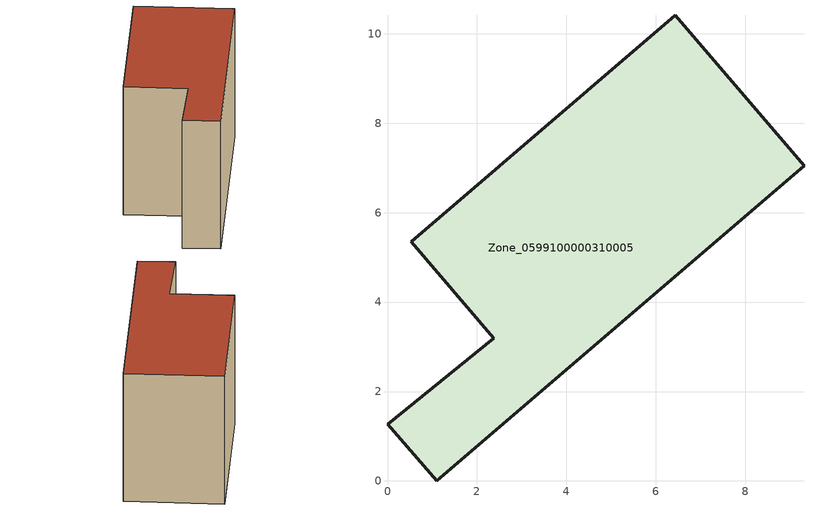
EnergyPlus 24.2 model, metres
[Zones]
Zone_0599100000310005
 floor ground (C_G): 6.44,10.42 9.32,7.05 1.11,0 0,1.26 2.38,3.2 0.54,5.35 z0
 wall outside (C_F): 9.32,7.05 6.44,10.42 0.54,5.35 2.38,3.2 0,1.26 1.11,0 9.32,7.05 z0:6.25
 roof outside (C_R): 1.11,0 9.32,7.05 6.44,10.42 0.54,5.35 2.38,3.2 0,1.26 z6.25
[BUILDING]
Pand.0599100000310005: North Axis=0; Terrain=City; Loads Convergence Tolerance Value=0.04; Temperature Convergence Tolerance Value=0.4; Solar Distribution=FullExterior; Maximum Number of Warmup Days=25; Minimum Number of Warmup Days=1
[Site:Location]
Rotterdam.The.Hague.AP_ZH_NLD Design_Conditions: Latitude=51.96; Longitude=4.45; Time Zone=1; Elevation=-4.5
[SITE:GROUNDTEMPERATURE:BUILDINGSURFACE]
18, 18, 18, 18, 18, 18, 18, 18, 18, 18, 18, 18
[MATERIAL] Thermal Absorptance=0.9; Solar Absorptance=0.7; Visible Absorptance=0.7
Name | Roughness | Thickness | Conductivity | Density | Specific Heat
G.TI.1946 | MediumSmooth | 0.15 | 1 | 540 | 1210
F.TI.1946 | Rough | 0.3 | 0.857143 | 1920 | 840
R.TI.1946 | MediumRough | 0.2 | 0.1 | 1500 | 1000
[CONSTRUCTION]
C_G: G.TI.1946
C_F: F.TI.1946
C_R: R.TI.1946
[ZONE]
Zone_0599100000310005: Type=1; Multiplier=1; Ceiling Height=Autocalculate; Volume=Autocalculate; Floor Area=autocalculate; Part of Total Floor Area=Yes
[ZONEINFILTRATION:DESIGNFLOWRATE]
Infil_Zone_0599100000310005: Zone or ZoneList or Space or SpaceList=Zone_0599100000310005; Schedule=AlwaysOn; Design Flow Rate Calculation Method=Flow/Area; Flow Rate per Floor Area=0.003; Constant Term Coefficient=1; Temperature Term Coefficient=0; Velocity Term Coefficient=0; Velocity Squared Term Coefficient=0
[HVACTEMPLATE:ZONE:IDEALLOADSAIRSYSTEM]
Zone_0599100000310005: Maximum Heating Supply Air Temperature=50; Minimum Cooling Supply Air Temperature=13; Maximum Heating Supply Air Humidity Ratio=0.0156; Minimum Cooling Supply Air Humidity Ratio=0.0077; Heating Limit=NoLimit; Cooling Limit=NoLimit; Dehumidification Control Type=ConstantSensibleHeatRatio; Cooling Sensible Heat Ratio=0.7; Dehumidification Setpoint=60; Humidification Control Type=None; Humidification Setpoint=30; Outdoor Air Method=None; Outdoor Air Flow Rate per Person=0.00944; Outdoor Air Flow Rate per Zone Floor Area=0; Outdoor Air Flow Rate per Zone=0; Demand Controlled Ventilation Type=None; Outdoor Air Economizer Type=NoEconomizer; Heat Recovery Type=None; Sensible Heat Recovery Effectiveness=0.7; Latent Heat Recovery Effectiveness=0.65
[ZONECONTROL:THERMOSTAT]
ThermostatControl_Zone_0599100000310005: Zone or ZoneList=Zone_0599100000310005; Control Type Schedule=DualSetpointControlType; Control 1=Thermostat_Zone_0599100000310005; Temperature Difference Between Cutout And Setpoint=0
[THERMOSTATSETPOINT:DUALSETPOINT]
Thermostat_Zone_0599100000310005: Heating Setpoint Temperature Schedule=HeatingSetpoint_Zone_0599100000310005; Cooling Setpoint Temperature Schedule=CoolingSetpoint_Zone_0599100000310005
[SCHEDULE:COMPACT]
HeatingSetpoint_Zone_0599100000310005: Through: 12/31, For: AllDays, Until: 24:00, 21
CoolingSetpoint_Zone_0599100000310005: Through: 12/31, For: AllDays, Until: 24:00, 24
DualSetpointControlType: Through: 12/31, For: AllDays, Until: 24:00, 4
AlwaysOn: Through: 12/31, For: AllDays, Until: 24:00, 1
